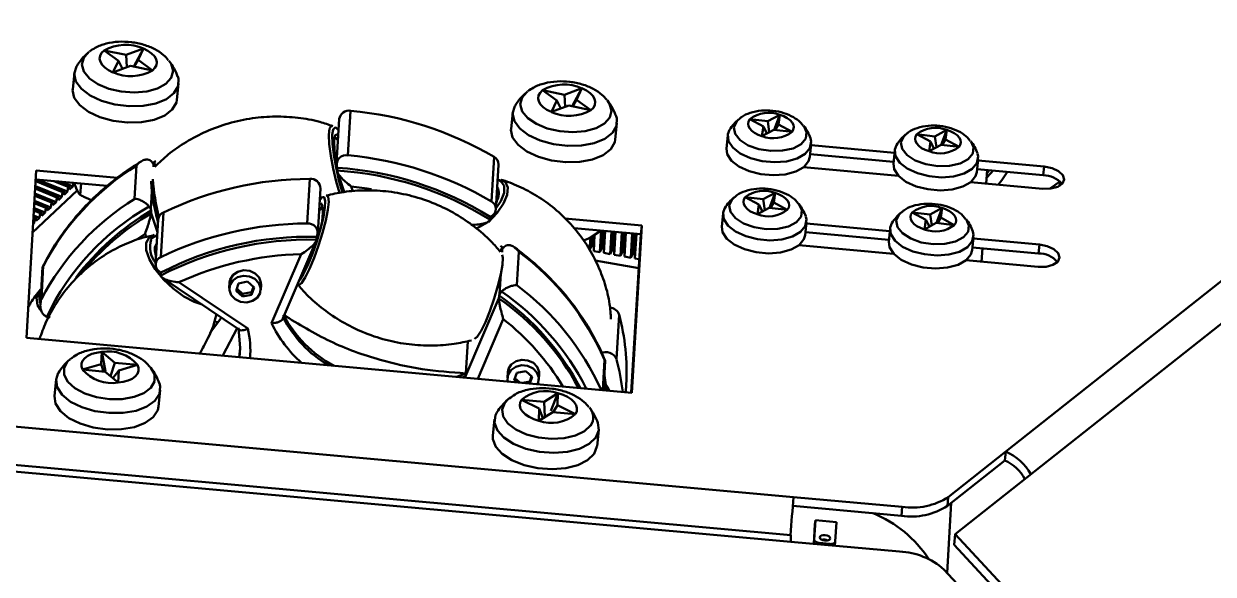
# Model space of a CAD drawing. Header units: millimetres. Extents: x 263 to 2983, y 441 to 2500.
# Drawn here: x 2293 to 2406.4, y 1718.4 to 1771 of the extents above; entities that cross this region are included whole.
import ezdxf

# ---------------------------------------------------------------- set-up
doc = ezdxf.new("R2010")
doc.units = ezdxf.units.MM
doc.header["$LTSCALE"] = 0.5
doc.layers.add('BOL', color=7, linetype='Continuous', lineweight=50)

msp = doc.modelspace()

# ---------------------------------------------------------------- linework, layer by layer
at = {"layer": 'BOL'}
for p, q in [((2445.5, 1772.69), (2381.8, 1722.27)), ((2299.18, 1768.28), (2299.09, 1768.21)), ((2301.98, 1767.42), (2300.62, 1768.42)), ((2300.62, 1768.42), (2302.71, 1767.99)), ((2302.71, 1767.99), (2304.38, 1768.6)), ((2302.71, 1767.99), (2302.78, 1766.82)), ((2304.38, 1768.6), (2303.46, 1766.88)), ((2304.38, 1768.6), (2303.86, 1767.51)), ((2301.46, 1766.33), (2301.98, 1767.42)), ((2303.13, 1766.94), (2301.46, 1766.33)), ((2301.98, 1767.42), (2302.37, 1766.66)), ((2305.23, 1766.51), (2303.13, 1766.94)), ((2303.86, 1767.51), (2303.5, 1766.87)), ((2303.86, 1767.51), (2305.23, 1766.51)), ((2306.83, 1767.41), (2306.78, 1767.47)), ((2433.9, 1767.57), (2386.62, 1730.14)), ((2297.78, 1766.29), (2297.62, 1764.73)), ((2307.56, 1763.71), (2307.72, 1765.27)), ((2341, 1764.5), (2340.91, 1764.42)), ((2343.8, 1763.63), (2342.44, 1764.63)), ((2342.44, 1764.63), (2344.53, 1764.2)), ((2344.53, 1764.2), (2346.2, 1764.81)), ((2346.2, 1764.81), (2345.28, 1763.09)), ((2346.2, 1764.81), (2345.69, 1763.72)), ((2343.28, 1762.55), (2343.8, 1763.63)), ((2343.8, 1763.63), (2344.19, 1762.88)), ((2344.53, 1764.2), (2344.6, 1763.03)), ((2345.69, 1763.72), (2345.32, 1763.08)), ((2345.69, 1763.72), (2347.05, 1762.73)), ((2348.65, 1763.63), (2348.6, 1763.69)), ((2324.13, 1762.67), (2323.88, 1758.41)), ((2339.6, 1762.51), (2339.44, 1760.95)), ((2344.96, 1763.16), (2343.28, 1762.55)), ((2347.05, 1762.73), (2344.96, 1763.16)), ((2363.93, 1761.67), (2365.07, 1762.28)), ((2365.07, 1762.28), (2364.54, 1760.85)), ((2365.07, 1762.28), (2364.94, 1761.36)), ((2323.04, 1761.89), (2322.79, 1757.63)), ((2349.38, 1759.92), (2349.54, 1761.48)), ((2361.15, 1761.86), (2360.96, 1761.66)), ((2363.51, 1761.16), (2362.21, 1761.86)), ((2362.21, 1761.86), (2363.93, 1761.67)), ((2363.37, 1760.24), (2363.51, 1761.16)), ((2363.51, 1761.16), (2363.85, 1760.5)), ((2363.93, 1761.67), (2364.07, 1760.62)), ((2364.94, 1761.36), (2364.67, 1760.84)), ((2364.94, 1761.36), (2366.24, 1760.66)), ((2322.88, 1760.39), (2322.95, 1760.33)), ((2360.11, 1760.32), (2359.98, 1759.07)), ((2364.51, 1760.86), (2363.37, 1760.24)), ((2366.24, 1760.66), (2364.51, 1760.86)), ((2377.09, 1760.41), (2376.89, 1760.22)), ((2379.44, 1759.72), (2378.14, 1760.42)), ((2378.14, 1760.42), (2379.86, 1760.22)), ((2379.86, 1760.22), (2381, 1760.84)), ((2379.86, 1760.22), (2380.01, 1759.18)), ((2381, 1760.84), (2380.47, 1759.41)), ((2380.87, 1759.92), (2380.6, 1759.4)), ((2381, 1760.84), (2380.87, 1759.92)), ((2380.87, 1759.92), (2382.17, 1759.22)), ((2367.94, 1758.26), (2368.06, 1759.51)), ((2368.05, 1759.37), (2376.01, 1758.64)), ((2376.04, 1758.88), (2375.91, 1757.63)), ((2379.31, 1758.8), (2379.44, 1759.72)), ((2380.45, 1759.41), (2379.31, 1758.8)), ((2379.44, 1759.72), (2379.78, 1759.06)), ((2382.17, 1759.22), (2380.45, 1759.41)), ((2305.54, 1757.87), (2305.19, 1757.65)), ((2305.33, 1757.53), (2305.32, 1757.33)), ((2305.33, 1757.53), (2305.37, 1757.4)), ((2305.39, 1757.67), (2305.37, 1757.4)), ((2305.51, 1757.38), (2305.38, 1757.74)), ((2305.49, 1757.36), (2305.39, 1757.67)), ((2322.8, 1757.77), (2322.76, 1757.76)), ((2337.56, 1754.01), (2337.82, 1758.27)), ((2338, 1753.26), (2338.25, 1757.52)), ((2367.96, 1758.52), (2375.93, 1757.8)), ((2383.87, 1756.81), (2384, 1758.06)), ((2383.98, 1757.92), (2390.28, 1757.35)), ((2293.2, 1740.99), (2294.15, 1756.96)), ((2294.15, 1756.96), (2301.9, 1756.26)), ((2303.53, 1754.26), (2303.72, 1757.46)), ((2322.87, 1757.22), (2322.83, 1757.35)), ((2322.86, 1756.95), (2322.87, 1757.22)), ((2322.88, 1756.82), (2323.53, 1754.92)), ((2376.38, 1756.47), (2367.34, 1757.29)), ((2383.89, 1757.08), (2390.19, 1756.51)), ((2384.77, 1755.71), (2384.84, 1757)), ((2385.05, 1756.98), (2384.83, 1756.69)), ((2390.28, 1757.35), (2390.19, 1756.51)), ((2296.23, 1754.5), (2294.05, 1755.38)), ((2296.12, 1754.4), (2294.05, 1755.24)), ((2296.58, 1754.45), (2294.06, 1755.48)), ((2296.65, 1754.9), (2294.09, 1755.94)), ((2294.1, 1756.11), (2300.92, 1755.5)), ((2296.76, 1755), (2294.1, 1756.08)), ((2297.12, 1754.95), (2294.3, 1756.09)), ((2297.19, 1755.4), (2295.81, 1755.96)), ((2297.29, 1755.5), (2296.26, 1755.92)), ((2297.65, 1755.45), (2296.57, 1755.89)), ((2297.12, 1754.95), (2297.19, 1755.4)), ((2297.29, 1755.5), (2297.19, 1755.4)), ((2297.33, 1755.15), (2297.29, 1755.5)), ((2297.33, 1755.15), (2297.65, 1755.45)), ((2297.65, 1755.45), (2297.7, 1755.79)), ((2297.77, 1755.78), (2298.02, 1755.12)), ((2298.43, 1755.72), (2298.32, 1754.65)), ((2319.98, 1751.91), (2320.23, 1756.17)), ((2321.01, 1751), (2321.26, 1755.26)), ((2323.02, 1756.02), (2322.94, 1756.35)), ((2323.36, 1754.88), (2323.02, 1756.02)), ((2323.22, 1755.81), (2323.22, 1755.81)), ((2324.19, 1755.45), (2324.35, 1754.98)), ((2338.31, 1756.03), (2338.17, 1756.09)), ((2390.15, 1755.22), (2383.27, 1755.85)), ((2391.21, 1755.31), (2390.99, 1755.34)), ((2391.23, 1755.29), (2391.21, 1755.31)), ((2293.8, 1751.06), (2298.05, 1755.07)), ((2295.59, 1753.9), (2294, 1754.55)), ((2295.7, 1754), (2294.01, 1754.69)), ((2296.05, 1753.95), (2294.02, 1754.78)), ((2296.05, 1753.95), (2296.12, 1754.4)), ((2296.23, 1754.5), (2296.12, 1754.4)), ((2296.27, 1754.15), (2296.23, 1754.5)), ((2296.27, 1754.15), (2296.58, 1754.45)), ((2296.58, 1754.45), (2296.65, 1754.9)), ((2296.76, 1755), (2296.65, 1754.9)), ((2296.8, 1754.65), (2296.76, 1755)), ((2296.8, 1754.65), (2297.12, 1754.95)), ((2305.18, 1755), (2305.07, 1753.27)), ((2321.59, 1754.43), (2321.5, 1754.43)), ((2360.71, 1754.4), (2360.52, 1754.21)), ((2363.06, 1753.71), (2361.77, 1754.41)), ((2361.77, 1754.41), (2363.49, 1754.22)), ((2363.49, 1754.22), (2364.63, 1754.83)), ((2363.49, 1754.22), (2363.63, 1753.17)), ((2364.63, 1754.83), (2364.09, 1753.4)), ((2364.63, 1754.83), (2364.49, 1753.91)), ((2294.53, 1752.9), (2293.92, 1753.15)), ((2294.99, 1752.95), (2293.93, 1753.38)), ((2294.64, 1753), (2293.93, 1753.29)), ((2295.06, 1753.4), (2293.96, 1753.85)), ((2295.17, 1753.5), (2293.97, 1753.99)), ((2295.52, 1753.45), (2293.98, 1754.08)), ((2294.64, 1753), (2294.53, 1752.9)), ((2294.67, 1752.65), (2294.64, 1753)), ((2294.99, 1752.95), (2295.06, 1753.4)), ((2295.17, 1753.5), (2295.06, 1753.4)), ((2295.2, 1753.15), (2295.17, 1753.5)), ((2295.2, 1753.15), (2295.52, 1753.45)), ((2295.52, 1753.45), (2295.59, 1753.9)), ((2295.7, 1754), (2295.59, 1753.9)), ((2295.74, 1753.65), (2295.7, 1754)), ((2295.74, 1753.65), (2296.05, 1753.95)), ((2305.07, 1753.27), (2305.12, 1753.14)), ((2305.1, 1752.88), (2305.12, 1753.14)), ((2321.3, 1753.8), (2321.17, 1753.7)), ((2362.93, 1752.79), (2363.06, 1753.71)), ((2364.07, 1753.4), (2362.93, 1752.79)), ((2363.06, 1753.71), (2363.41, 1753.05)), ((2365.79, 1753.21), (2364.07, 1753.4)), ((2364.49, 1753.91), (2364.22, 1753.39)), ((2364.49, 1753.91), (2365.79, 1753.21)), ((2379, 1752.26), (2377.7, 1752.97)), ((2377.7, 1752.97), (2379.42, 1752.77)), ((2379.42, 1752.77), (2380.56, 1753.39)), ((2380.56, 1753.39), (2380.02, 1751.96)), ((2380.56, 1753.39), (2380.43, 1752.47)), ((2293.84, 1751.87), (2293.93, 1751.95)), ((2293.93, 1751.95), (2293.85, 1751.98)), ((2294, 1752.4), (2293.88, 1752.45)), ((2294.46, 1752.45), (2293.89, 1752.68)), ((2294.1, 1752.5), (2293.89, 1752.59)), ((2293.93, 1751.95), (2294, 1752.4)), ((2294.1, 1752.5), (2294, 1752.4)), ((2294.14, 1752.15), (2294.1, 1752.5)), ((2294.14, 1752.15), (2294.46, 1752.45)), ((2294.46, 1752.45), (2294.53, 1752.9)), ((2294.67, 1752.65), (2294.99, 1752.95)), ((2305.1, 1752.88), (2305.71, 1751.09)), ((2305.78, 1752.29), (2305.53, 1748.03)), ((2306.27, 1752.96), (2306.02, 1748.71)), ((2336.13, 1751.43), (2337.21, 1752.04)), ((2337.41, 1752.27), (2337.43, 1752.54)), ((2337.56, 1752.61), (2337.43, 1752.54)), ((2344.56, 1752.4), (2351.9, 1751.73)), ((2359.66, 1752.87), (2359.53, 1751.62)), ((2367.49, 1750.81), (2367.62, 1752.05)), ((2367.61, 1751.91), (2375.57, 1751.19)), ((2376.64, 1752.96), (2376.45, 1752.77)), ((2378.86, 1751.35), (2379, 1752.26)), ((2380, 1751.96), (2378.86, 1751.35)), ((2379, 1752.26), (2379.34, 1751.61)), ((2379.42, 1752.77), (2379.56, 1751.73)), ((2381.72, 1751.76), (2380, 1751.96)), ((2380.43, 1752.47), (2380.15, 1751.95)), ((2380.43, 1752.47), (2381.72, 1751.76)), ((2304.52, 1750.93), (2303.85, 1750.46)), ((2304.62, 1750.62), (2304.52, 1750.93)), ((2320.9, 1750.63), (2320.95, 1750.76)), ((2321.09, 1751.18), (2321.02, 1751.2)), ((2321.09, 1751.18), (2321.02, 1751.2)), ((2345.45, 1751.47), (2351.81, 1750.89)), ((2346.93, 1750.52), (2347.94, 1751.17)), ((2347.41, 1750.83), (2347.32, 1749.27)), ((2347.38, 1750.81), (2347.32, 1749.71)), ((2348.03, 1751.23), (2347.91, 1749.17)), ((2347.95, 1751.24), (2347.94, 1751.17)), ((2348.2, 1751.22), (2348.1, 1749.57)), ((2348.4, 1751.2), (2348.3, 1749.53)), ((2348.43, 1751.2), (2348.3, 1749.1)), ((2349.02, 1751.14), (2348.89, 1748.99)), ((2349.19, 1751.13), (2349.08, 1749.39)), ((2349.38, 1751.11), (2349.28, 1749.35)), ((2349.41, 1751.11), (2349.28, 1748.92)), ((2350, 1751.05), (2349.87, 1748.82)), ((2350.17, 1751.04), (2350.06, 1749.21)), ((2350.37, 1751.02), (2350.26, 1749.18)), ((2350.4, 1751.02), (2350.27, 1748.75)), ((2350.99, 1750.96), (2350.85, 1748.64)), ((2351.81, 1750.89), (2350.91, 1735.77)), ((2351.9, 1751.73), (2350.95, 1735.76)), ((2351.16, 1750.95), (2351.05, 1749.04)), ((2351.36, 1750.93), (2351.24, 1749)), ((2351.39, 1750.93), (2351.25, 1748.57)), ((2351.81, 1750.89), (2351.9, 1751.73)), ((2367.52, 1751.07), (2375.48, 1750.35)), ((2375.59, 1751.43), (2375.47, 1750.18)), ((2317.68, 1742.84), (2320.85, 1750.25)), ((2320.88, 1750.37), (2320.9, 1750.63)), ((2338.58, 1749.63), (2338.4, 1749.22)), ((2338.57, 1749.56), (2338.42, 1749.22)), ((2338.68, 1749.6), (2338.44, 1749.78)), ((2338.57, 1749.56), (2338.55, 1749.3)), ((2346.34, 1750.28), (2346.93, 1750.52)), ((2347, 1750.57), (2346.93, 1749.35)), ((2346.93, 1749.35), (2347.12, 1749.74)), ((2347.18, 1750.68), (2347.12, 1749.74)), ((2347.12, 1749.74), (2347.32, 1749.71)), ((2347.32, 1749.27), (2347.32, 1749.71)), ((2347.91, 1749.17), (2348.1, 1749.57)), ((2348.1, 1749.57), (2348.3, 1749.53)), ((2375.93, 1749.02), (2366.9, 1749.84)), ((2383.42, 1749.36), (2383.55, 1750.61)), ((2383.45, 1749.63), (2389.75, 1749.06)), ((2383.54, 1750.47), (2389.83, 1749.9)), ((2389.83, 1749.9), (2389.75, 1749.06)), ((2316.6, 1742.4), (2319.41, 1748.98)), ((2320.44, 1749.29), (2320.48, 1749.27)), ((2320.44, 1749.29), (2320.48, 1749.27)), ((2338.6, 1749.42), (2338.55, 1749.3)), ((2338.59, 1749.18), (2338.6, 1749.42)), ((2340.17, 1749.21), (2339.98, 1746.02)), ((2347.91, 1749.17), (2347.32, 1749.27)), ((2348.3, 1749.1), (2348.3, 1749.53)), ((2348.89, 1748.99), (2348.3, 1749.1)), ((2348.89, 1748.99), (2349.08, 1749.39)), ((2349.08, 1749.39), (2349.28, 1749.35)), ((2349.28, 1748.92), (2349.28, 1749.35)), ((2349.87, 1748.82), (2349.28, 1748.92)), ((2349.87, 1748.82), (2350.06, 1749.21)), ((2350.06, 1749.21), (2350.26, 1749.18)), ((2350.27, 1748.75), (2350.26, 1749.18)), ((2350.85, 1748.64), (2350.27, 1748.75)), ((2350.85, 1748.64), (2351.05, 1749.04)), ((2351.05, 1749.04), (2351.24, 1749)), ((2351.25, 1748.57), (2351.24, 1749)), ((2351.67, 1748.5), (2351.25, 1748.57)), ((2384.32, 1748.26), (2384.4, 1749.55)), ((2294.75, 1747.76), (2294.54, 1744.21)), ((2294.82, 1747.87), (2294.63, 1744.68)), ((2305.92, 1747.31), (2306.04, 1747.23)), ((2351.62, 1747.64), (2347.47, 1748.39)), ((2389.71, 1747.77), (2382.83, 1748.4)), ((2306.03, 1746.96), (2306.04, 1747.23)), ((2306.21, 1746.7), (2313.54, 1741.77)), ((2307.76, 1746.31), (2314.34, 1741.88)), ((2312.59, 1746.27), (2312.56, 1745.74)), ((2313.45, 1746.2), (2313.2, 1745.49)), ((2314.31, 1746.36), (2313.45, 1746.2)), ((2314.92, 1745.81), (2314.31, 1746.36)), ((2338.35, 1745.16), (2338.47, 1747.11)), ((2313.2, 1745.49), (2313.81, 1744.93)), ((2313.28, 1745.7), (2313.83, 1745.2)), ((2313.83, 1745.2), (2313.81, 1744.93)), ((2313.81, 1744.93), (2314.67, 1745.09)), ((2313.83, 1745.2), (2314.69, 1745.36)), ((2314.67, 1745.09), (2314.92, 1745.81)), ((2314.69, 1745.36), (2314.67, 1745.09)), ((2314.69, 1745.36), (2314.86, 1745.86)), ((2315.56, 1745.56), (2315.59, 1746.09)), ((2338.28, 1744.77), (2338.3, 1745.04)), ((2338.35, 1745.16), (2338.3, 1745.04)), ((2335.1, 1737.34), (2338.28, 1744.77)), ((2310.71, 1741.44), (2311.8, 1742.94)), ((2338.69, 1742.78), (2336.26, 1737.09)), ((2349.75, 1743.21), (2349.5, 1738.95)), ((2311.5, 1742.48), (2311.13, 1742.55)), ((2311.94, 1739.3), (2313.31, 1741.92)), ((2350.95, 1735.76), (2293.2, 1740.99)), ((2335.12, 1737.61), (2335.3, 1740.68)), ((2300.33, 1738.5), (2300.4, 1739.65)), ((2300.4, 1739.65), (2300.74, 1737.79)), ((2300.4, 1739.65), (2301.64, 1738.62)), ((2313.51, 1739.15), (2313.6, 1740.01)), ((2297.4, 1738.98), (2297.34, 1738.94)), ((2298.56, 1737.97), (2300.33, 1738.5)), ((2300.33, 1738.5), (2300.57, 1737.78)), ((2301.64, 1738.62), (2301.22, 1737.35)), ((2301.64, 1738.62), (2303.79, 1738.42)), ((2303.79, 1738.42), (2302.03, 1737.88)), ((2348.18, 1736.02), (2348.35, 1738.89)), ((2348.25, 1736.01), (2348.42, 1738.76)), ((2300.72, 1737.77), (2298.56, 1737.97)), ((2301.96, 1736.73), (2300.72, 1737.77)), ((2302.03, 1737.88), (2301.44, 1737.16)), ((2302.03, 1737.88), (2301.96, 1736.73)), ((2334.23, 1737.28), (2335.12, 1737.61)), ((2334.81, 1737.23), (2335.1, 1737.34)), ((2335.1, 1737.34), (2335.12, 1737.61)), ((2335.12, 1737.2), (2335.1, 1737.34)), ((2339.13, 1737.73), (2339.1, 1737.2)), ((2339.98, 1737.67), (2339.73, 1736.95)), ((2339.81, 1737.16), (2340.29, 1736.73)), ((2340.84, 1737.83), (2339.98, 1737.67)), ((2341.45, 1737.27), (2340.84, 1737.83)), ((2341.22, 1736.83), (2341.4, 1737.33)), ((2341.23, 1736.64), (2341.45, 1737.27)), ((2342.09, 1737.02), (2342.12, 1737.56)), ((2348.32, 1737.15), (2348.43, 1736.56)), ((2348.34, 1737.41), (2348.49, 1736.52)), ((2296.03, 1737.02), (2295.87, 1735.46)), ((2305.82, 1734.44), (2305.98, 1736)), ((2339.73, 1736.95), (2339.94, 1736.76)), ((2340.57, 1736.7), (2341.22, 1736.83)), ((2341.22, 1736.83), (2341.21, 1736.65)), ((2350.39, 1735.82), (2350.43, 1736.54)), ((2339.22, 1735.2), (2339.16, 1735.15)), ((2342.13, 1734.25), (2340.43, 1735.09)), ((2340.43, 1735.09), (2342.58, 1734.91)), ((2342.58, 1734.91), (2343.91, 1735.72)), ((2342.58, 1734.91), (2342.67, 1733.45)), ((2343.91, 1735.72), (2343.23, 1734.04)), ((2343.91, 1735.72), (2343.87, 1734.57)), ((2366.37, 1725.81), (2276.76, 1733.92)), ((2342.09, 1733.09), (2342.13, 1734.25)), ((2343.41, 1733.91), (2342.09, 1733.09)), ((2342.13, 1734.25), (2342.48, 1733.34)), ((2345.57, 1733.73), (2343.41, 1733.91)), ((2343.87, 1734.57), (2343.45, 1733.91)), ((2343.87, 1734.57), (2345.57, 1733.73)), ((2337.85, 1733.24), (2337.69, 1731.68)), ((2347.64, 1730.65), (2347.8, 1732.21)), ((2366.13, 1722.17), (2276.52, 1730.28)), ((2276.5, 1729.66), (2366.12, 1721.55)), ((2386.54, 1729.3), (2381.06, 1724.97)), ((2386.62, 1730.14), (2381.14, 1725.81)), ((2386.62, 1730.14), (2386.54, 1729.3)), ((2376.75, 1724.87), (2366.37, 1725.81)), ((2381.14, 1725.81), (2381.06, 1724.97)), ((2376.67, 1724.03), (2366.31, 1724.96)), ((2376.67, 1724.03), (2376.75, 1724.87)), ((2381.03, 1718.57), (2381.43, 1725.26)), ((2368.36, 1721.74), (2368.47, 1723.6)), ((2368.47, 1723.6), (2368.43, 1723.18)), ((2370.47, 1723.42), (2368.47, 1723.6)), ((2368.32, 1721.35), (2368.43, 1723.18)), ((2370.35, 1721.56), (2370.47, 1723.42)), ((2366.12, 1721.55), (2376.5, 1720.61)), ((2368.32, 1721.35), (2368.36, 1721.74)), ((2368.84, 1721.43), (2368.83, 1721.3)), ((2369.84, 1721.34), (2368.84, 1721.43)), ((2369.83, 1721.21), (2369.84, 1721.34)), ((2370.31, 1721.17), (2370.35, 1721.55)), ((2381.7, 1721.26), (2381.8, 1722.27)), ((2381.7, 1721.26), (2438.23, 1660.45)), ((2381.8, 1722.27), (2438.83, 1660.93)), ((2380.73, 1718.89), (2385.64, 1713.61))]:
    msp.add_line(p, q, dxfattribs=at)
at = {"layer": 'BOL', "flags": 128}
for points in [[(2299.09, 1768.21), (2298.67, 1767.71), (2298.5, 1767.07), (2298.69, 1766.4), (2299.21, 1765.75), (2300.03, 1765.2), (2301.07, 1764.76), (2302.26, 1764.49), (2303.5, 1764.41), (2304.68, 1764.51), (2305.72, 1764.8), (2306.52, 1765.24), (2307.03, 1765.81), (2307.2, 1766.46), (2307.01, 1767.13), (2306.83, 1767.41)], [(2300.62, 1768.42), (2300.38, 1768.18), (2300.23, 1767.91), (2300.19, 1767.63), (2300.26, 1767.34), (2300.43, 1767.05), (2300.69, 1766.78), (2301.04, 1766.54), (2301.46, 1766.33)], [(2305.23, 1766.51), (2305.47, 1766.75), (2305.61, 1767.02), (2305.65, 1767.3), (2305.59, 1767.59), (2305.42, 1767.88), (2305.15, 1768.14), (2304.8, 1768.39), (2304.38, 1768.6)], [(2298, 1766.93), (2297.98, 1766.9), (2297.77, 1766.19), (2297.93, 1765.46), (2298.45, 1764.75), (2299.28, 1764.11), (2300.38, 1763.6), (2301.65, 1763.25), (2303, 1763.09), (2304.33, 1763.13), (2305.55, 1763.36), (2306.56, 1763.78), (2307.28, 1764.34), (2307.67, 1765.01), (2307.7, 1765.73), (2307.64, 1765.94)], [(2297.62, 1764.73), (2297.61, 1764.63), (2297.77, 1763.9), (2298.29, 1763.19), (2299.12, 1762.55), (2300.22, 1762.04), (2301.49, 1761.69), (2302.84, 1761.53), (2304.17, 1761.57), (2305.39, 1761.8), (2306.4, 1762.22), (2307.12, 1762.78), (2307.51, 1763.45), (2307.56, 1763.71)], [(2340.91, 1764.42), (2340.49, 1763.93), (2340.32, 1763.28), (2340.51, 1762.61), (2341.03, 1761.97), (2341.85, 1761.41), (2342.89, 1760.98), (2344.08, 1760.71), (2345.32, 1760.62), (2346.5, 1760.73), (2347.54, 1761.01), (2348.35, 1761.46), (2348.85, 1762.03), (2349.02, 1762.67), (2348.83, 1763.34), (2348.65, 1763.63)], [(2342.44, 1764.63), (2342.2, 1764.39), (2342.05, 1764.13), (2342.02, 1763.84), (2342.08, 1763.55), (2342.25, 1763.27), (2342.51, 1763), (2342.86, 1762.76), (2343.28, 1762.55)], [(2347.05, 1762.73), (2347.29, 1762.96), (2347.43, 1763.23), (2347.47, 1763.51), (2347.41, 1763.8), (2347.24, 1764.09), (2346.98, 1764.36), (2346.63, 1764.6), (2346.2, 1764.81)], [(2339.82, 1763.15), (2339.8, 1763.11), (2339.59, 1762.41), (2339.75, 1761.67), (2340.27, 1760.96), (2341.11, 1760.33), (2342.2, 1759.82), (2343.47, 1759.47), (2344.82, 1759.31), (2346.15, 1759.34), (2347.37, 1759.58), (2348.38, 1759.99), (2349.1, 1760.55), (2349.49, 1761.22), (2349.52, 1761.95), (2349.46, 1762.16)], [(2366.24, 1760.66), (2366.36, 1760.87), (2366.41, 1761.09), (2366.37, 1761.32), (2366.25, 1761.55), (2366.05, 1761.77), (2365.78, 1761.97), (2365.45, 1762.14), (2365.07, 1762.28)], [(2323.07, 1754.83), (2322.75, 1755.92), (2322.46, 1757.16), (2322.24, 1758.38), (2322.1, 1759.48), (2322.06, 1760.37), (2322.13, 1760.97), (2322.3, 1761.24), (2322.41, 1761.24)], [(2322.94, 1756.35), (2322.74, 1757.26), (2322.52, 1758.46), (2322.4, 1759.52), (2322.38, 1760.36), (2322.47, 1760.89), (2322.65, 1761.06), (2322.74, 1761.03)], [(2322.74, 1761.03), (2322.92, 1760.87), (2322.98, 1760.79)], [(2339.44, 1760.95), (2339.43, 1760.85), (2339.59, 1760.11), (2340.11, 1759.4), (2340.95, 1758.77), (2342.04, 1758.26), (2343.31, 1757.91), (2344.66, 1757.75), (2345.99, 1757.78), (2347.21, 1758.02), (2348.22, 1758.43), (2348.94, 1758.99), (2349.33, 1759.66), (2349.38, 1759.92)], [(2360.96, 1761.66), (2360.7, 1761.08), (2360.81, 1760.46), (2361.28, 1759.87), (2362.07, 1759.36), (2363.08, 1759.01), (2364.21, 1758.83), (2365.34, 1758.86), (2366.34, 1759.08), (2367.1, 1759.49), (2367.55, 1760.02), (2367.63, 1760.63), (2367.35, 1761.22)], [(2362.21, 1761.86), (2362.08, 1761.65), (2362.04, 1761.43), (2362.08, 1761.2), (2362.2, 1760.97), (2362.4, 1760.75), (2362.67, 1760.55), (2363, 1760.38), (2363.37, 1760.24)], [(2322.79, 1757.6), (2322.67, 1758.31), (2322.57, 1759.24), (2322.57, 1759.93), (2322.67, 1760.33), (2322.86, 1760.4), (2322.88, 1760.39)], [(2322.58, 1760.11), (2322.74, 1760.05), (2322.92, 1759.82)], [(2360.28, 1760.84), (2360.12, 1760.42), (2360.18, 1759.78), (2360.58, 1759.15), (2361.3, 1758.59), (2362.27, 1758.14), (2363.39, 1757.86), (2364.58, 1757.76), (2365.72, 1757.84), (2366.72, 1758.12), (2367.48, 1758.55), (2367.95, 1759.1), (2368.06, 1759.73), (2367.99, 1760.04)], [(2376.89, 1760.22), (2376.63, 1759.64), (2376.74, 1759.02), (2377.21, 1758.43), (2378, 1757.92), (2379.01, 1757.56), (2380.15, 1757.39), (2381.27, 1757.41), (2382.27, 1757.64), (2383.04, 1758.04), (2383.48, 1758.58), (2383.56, 1759.18), (2383.28, 1759.78)], [(2378.14, 1760.42), (2378.02, 1760.21), (2377.97, 1759.99), (2378.01, 1759.76), (2378.13, 1759.53), (2378.33, 1759.31), (2378.6, 1759.11), (2378.93, 1758.94), (2379.31, 1758.8)], [(2382.17, 1759.22), (2382.29, 1759.43), (2382.34, 1759.65), (2382.3, 1759.88), (2382.18, 1760.11), (2381.98, 1760.33), (2381.71, 1760.53), (2381.38, 1760.7), (2381, 1760.84)], [(2359.98, 1759.07), (2360.05, 1758.53), (2360.46, 1757.9), (2361.17, 1757.34), (2362.14, 1756.9), (2363.26, 1756.61), (2364.45, 1756.51), (2365.59, 1756.6), (2366.59, 1756.87), (2367.36, 1757.3), (2367.82, 1757.85), (2367.94, 1758.26)], [(2376.22, 1759.39), (2376.05, 1758.98), (2376.11, 1758.34), (2376.52, 1757.71), (2377.23, 1757.15), (2378.2, 1756.7), (2379.32, 1756.42), (2380.51, 1756.31), (2381.65, 1756.4), (2382.65, 1756.67), (2383.42, 1757.11), (2383.88, 1757.66), (2384, 1758.29), (2383.93, 1758.6)], [(2375.91, 1757.63), (2375.98, 1757.09), (2376.39, 1756.46), (2377.1, 1755.9), (2378.07, 1755.45), (2379.19, 1755.17), (2380.38, 1755.06), (2381.53, 1755.15), (2382.52, 1755.43), (2383.29, 1755.86), (2383.75, 1756.41), (2383.87, 1756.81)], [(2322.87, 1757.18), (2322.85, 1757.25), (2322.85, 1757.29)], [(2384.8, 1756.28), (2385.2, 1756.71), (2385.39, 1756.95)], [(2385.91, 1755.61), (2386.24, 1756.05), (2386.75, 1756.82)], [(2390.28, 1757.35), (2391.04, 1757.2), (2391.67, 1756.91), (2392.08, 1756.53), (2392.21, 1756.11), (2392.03, 1755.72), (2391.58, 1755.41), (2390.92, 1755.24), (2390.15, 1755.22)], [(2323.48, 1754.95), (2323.41, 1755.14), (2323.13, 1756.08)], [(2326.12, 1755.17), (2325.71, 1755.24), (2324.19, 1755.45)], [(2337.27, 1752.03), (2338.11, 1752.92), (2338.73, 1753.82), (2339.08, 1754.64), (2339.14, 1755.34), (2338.9, 1755.84), (2338.48, 1756.08)], [(2338, 1753.33), (2338.45, 1754.03), (2338.77, 1754.83), (2338.78, 1755.49), (2338.47, 1755.94), (2338.31, 1756.03)], [(2390.79, 1755.22), (2391.31, 1755.56), (2391.79, 1755.93)], [(2319.08, 1746.07), (2319.19, 1746.03), (2319.45, 1746.23), (2319.81, 1746.77), (2320.22, 1747.59), (2320.66, 1748.63), (2321.08, 1749.81), (2321.46, 1751.03), (2321.76, 1752.19), (2321.95, 1753.2), (2322.04, 1753.98), (2322, 1754.46), (2321.83, 1754.6), (2321.82, 1754.6)], [(2319.24, 1746.49), (2319.29, 1746.55), (2319.65, 1747.1), (2320.06, 1747.94), (2320.49, 1749), (2320.9, 1750.19), (2321.26, 1751.39), (2321.53, 1752.5), (2321.68, 1753.43), (2321.71, 1754.08), (2321.62, 1754.41), (2321.59, 1754.43)], [(2321.5, 1754.43), (2321.4, 1754.38), (2321.2, 1754.15)], [(2338.04, 1753.92), (2338.19, 1754.47), (2338.1, 1754.97)], [(2360.52, 1754.21), (2360.25, 1753.63), (2360.36, 1753.01), (2360.84, 1752.42), (2361.62, 1751.91), (2362.64, 1751.55), (2363.77, 1751.38), (2364.9, 1751.41), (2365.9, 1751.63), (2366.66, 1752.03), (2367.1, 1752.57), (2367.18, 1753.18), (2366.9, 1753.77)], [(2361.77, 1754.41), (2361.64, 1754.2), (2361.6, 1753.98), (2361.63, 1753.75), (2361.76, 1753.52), (2361.96, 1753.3), (2362.22, 1753.1), (2362.55, 1752.93), (2362.93, 1752.79)], [(2365.79, 1753.21), (2365.92, 1753.42), (2365.96, 1753.64), (2365.92, 1753.87), (2365.8, 1754.1), (2365.6, 1754.32), (2365.33, 1754.52), (2365, 1754.69), (2364.63, 1754.83)], [(2321.49, 1753.49), (2321.38, 1753.44), (2321.13, 1753.12)], [(2321.39, 1753.79), (2321.33, 1753.81), (2321.3, 1753.8)], [(2359.84, 1753.39), (2359.68, 1752.97), (2359.73, 1752.33), (2360.14, 1751.7), (2360.86, 1751.14), (2361.82, 1750.69), (2362.95, 1750.41), (2364.13, 1750.3), (2365.28, 1750.39), (2366.28, 1750.67), (2367.04, 1751.1), (2367.5, 1751.65), (2367.62, 1752.28), (2367.55, 1752.59)], [(2377.7, 1752.97), (2377.57, 1752.76), (2377.53, 1752.54), (2377.57, 1752.3), (2377.69, 1752.08), (2377.89, 1751.86), (2378.16, 1751.66), (2378.49, 1751.49), (2378.86, 1751.35)], [(2381.72, 1751.76), (2381.85, 1751.97), (2381.89, 1752.2), (2381.86, 1752.43), (2381.73, 1752.66), (2381.53, 1752.88), (2381.27, 1753.08), (2380.94, 1753.25), (2380.56, 1753.39)], [(2375.77, 1751.94), (2375.61, 1751.53), (2375.67, 1750.89), (2376.07, 1750.26), (2376.79, 1749.69), (2377.75, 1749.25), (2378.88, 1748.97), (2380.07, 1748.86), (2381.21, 1748.95), (2382.21, 1749.22), (2382.97, 1749.66), (2383.43, 1750.21), (2383.55, 1750.83), (2383.48, 1751.15)], [(2376.45, 1752.77), (2376.18, 1752.19), (2376.29, 1751.57), (2376.77, 1750.98), (2377.56, 1750.47), (2378.57, 1750.11), (2379.7, 1749.94), (2380.83, 1749.96), (2381.83, 1750.19), (2382.59, 1750.59), (2383.04, 1751.13), (2383.12, 1751.73), (2382.84, 1752.33)], [(2305.4, 1750.83), (2304.9, 1750.58), (2304.63, 1750.08), (2304.64, 1749.36), (2304.94, 1748.49), (2305.5, 1747.54), (2306.28, 1746.58), (2307.21, 1745.7), (2308.21, 1744.96), (2309.21, 1744.42), (2309.97, 1744.17)], [(2305.7, 1750.81), (2305.68, 1750.81), (2305.18, 1750.52), (2305.09, 1750.4)], [(2359.53, 1751.62), (2359.61, 1751.08), (2360.01, 1750.45), (2360.73, 1749.89), (2361.69, 1749.45), (2362.82, 1749.16), (2364.01, 1749.06), (2365.15, 1749.14), (2366.15, 1749.42), (2366.91, 1749.85), (2367.37, 1750.4), (2367.49, 1750.81)], [(2375.47, 1750.18), (2375.54, 1749.64), (2375.94, 1749.01), (2376.66, 1748.45), (2377.62, 1748), (2378.75, 1747.72), (2379.94, 1747.61), (2381.08, 1747.7), (2382.08, 1747.97), (2382.84, 1748.41), (2383.31, 1748.96), (2383.42, 1749.36)], [(2389.83, 1749.9), (2390.59, 1749.75), (2391.22, 1749.46), (2391.63, 1749.08), (2391.76, 1748.66), (2391.59, 1748.26), (2391.13, 1747.96), (2390.47, 1747.79), (2389.71, 1747.77)], [(2335.95, 1740.9), (2336.22, 1741.11), (2336.58, 1741.66), (2336.99, 1742.5), (2337.42, 1743.56), (2337.83, 1744.74), (2338.19, 1745.95), (2338.45, 1747.06), (2338.61, 1747.98), (2338.64, 1748.64), (2338.58, 1748.92)], [(2315.59, 1746.09), (2315.58, 1746.29), (2315.41, 1746.76), (2315.03, 1747.15), (2314.52, 1747.39), (2313.93, 1747.45), (2313.38, 1747.31), (2312.93, 1747), (2312.65, 1746.56), (2312.59, 1746.27)], [(2315.5, 1745.26), (2315.55, 1745.76), (2315.38, 1746.23), (2315, 1746.62), (2314.49, 1746.86), (2313.9, 1746.91), (2313.34, 1746.78), (2312.89, 1746.47), (2312.62, 1746.03), (2312.57, 1745.54), (2312.74, 1745.06), (2313.12, 1744.68), (2313.64, 1744.44), (2314.22, 1744.38), (2314.78, 1744.52), (2315.23, 1744.83), (2315.5, 1745.26)], [(2294.53, 1745.59), (2294.44, 1745.47), (2294.17, 1744.81)], [(2294.62, 1745.53), (2294.43, 1745), (2294.48, 1744.45)], [(2294.17, 1744.81), (2294.27, 1744.12), (2294.54, 1743.67)], [(2294.48, 1744.45), (2294.53, 1744.33), (2294.54, 1744.3)], [(2313.53, 1739.15), (2313.6, 1740.02), (2313.45, 1741.96)], [(2300.4, 1739.65), (2299.9, 1739.58), (2299.45, 1739.46), (2299.07, 1739.28), (2298.78, 1739.07), (2298.57, 1738.82), (2298.46, 1738.54), (2298.46, 1738.25), (2298.56, 1737.97)], [(2297.34, 1738.94), (2297.14, 1738.74), (2296.8, 1738.13), (2296.8, 1737.46), (2297.16, 1736.8), (2297.83, 1736.19), (2298.77, 1735.69), (2299.9, 1735.34), (2301.13, 1735.16), (2302.35, 1735.16)], [(2301.96, 1736.73), (2302.45, 1736.8), (2302.9, 1736.93), (2303.28, 1737.1), (2303.58, 1737.32), (2303.79, 1737.57), (2303.89, 1737.84), (2303.89, 1738.13), (2303.79, 1738.42)], [(2341.97, 1736.58), (2342.03, 1736.73), (2342.09, 1737.22), (2341.91, 1737.7), (2341.54, 1738.08), (2341.02, 1738.32), (2340.44, 1738.38), (2339.88, 1738.24), (2339.43, 1737.93), (2339.16, 1737.5), (2339.1, 1737), (2339.14, 1736.83)], [(2342.12, 1737.56), (2342.12, 1737.75), (2341.94, 1738.23), (2341.57, 1738.62), (2341.05, 1738.85), (2340.47, 1738.91), (2339.91, 1738.77), (2339.46, 1738.46), (2339.19, 1738.03), (2339.13, 1737.73)], [(2296.25, 1737.66), (2296.03, 1737.01), (2296.15, 1736.28), (2296.62, 1735.56), (2297.42, 1734.91), (2298.49, 1734.39), (2299.74, 1734.01), (2301.09, 1733.83), (2302.43, 1733.84)], [(2302.35, 1735.16), (2303.47, 1735.36), (2304.4, 1735.73), (2305.07, 1736.24), (2305.41, 1736.85), (2305.41, 1737.52), (2305.08, 1738.14)], [(2305.08, 1738.14), (2305.05, 1738.18), (2305.04, 1738.19)], [(2302.43, 1733.84), (2303.67, 1734.05), (2304.7, 1734.45), (2305.47, 1734.99), (2305.9, 1735.65), (2305.97, 1736.37), (2305.89, 1736.67)], [(2348.46, 1735.99), (2348.44, 1736.2), (2348.29, 1736.63)], [(2348.69, 1735.97), (2348.61, 1736.26), (2348.4, 1736.65)], [(2295.87, 1735.46), (2295.87, 1735.45), (2295.99, 1734.72), (2296.46, 1734), (2297.26, 1733.35), (2298.33, 1732.83), (2299.58, 1732.45), (2300.93, 1732.27), (2302.27, 1732.28)], [(2339.16, 1735.15), (2338.83, 1734.79), (2338.59, 1734.15), (2338.69, 1733.48), (2339.14, 1732.83), (2339.9, 1732.25), (2340.9, 1731.79), (2342.07, 1731.48), (2343.31, 1731.35), (2344.51, 1731.42), (2345.59, 1731.67), (2346.45, 1732.08), (2347.02, 1732.63), (2347.02, 1732.63)], [(2340.43, 1735.09), (2340.3, 1734.82), (2340.27, 1734.53), (2340.35, 1734.24), (2340.53, 1733.96), (2340.81, 1733.69), (2341.17, 1733.45), (2341.6, 1733.25), (2342.09, 1733.09)], [(2345.57, 1733.73), (2345.7, 1734), (2345.72, 1734.28), (2345.64, 1734.57), (2345.46, 1734.86), (2345.19, 1735.12), (2344.83, 1735.36), (2344.4, 1735.56), (2343.91, 1735.72)], [(2302.27, 1732.28), (2303.51, 1732.49), (2304.54, 1732.89), (2305.31, 1733.43), (2305.74, 1734.09), (2305.82, 1734.44)], [(2338.07, 1733.88), (2337.95, 1733.62), (2337.86, 1732.9), (2338.13, 1732.17), (2338.76, 1731.48), (2339.68, 1730.88), (2340.84, 1730.42), (2342.15, 1730.12), (2343.51, 1730.03), (2344.81, 1730.13), (2345.97, 1730.42), (2346.9, 1730.88), (2347.52, 1731.49)], [(2347.52, 1731.49), (2347.8, 1732.18), (2347.71, 1732.89)], [(2337.69, 1731.68), (2337.7, 1731.34), (2337.97, 1730.61), (2338.6, 1729.92), (2339.52, 1729.32), (2340.68, 1728.86), (2341.99, 1728.56), (2343.35, 1728.46), (2344.65, 1728.57), (2345.81, 1728.86), (2346.74, 1729.32), (2347.36, 1729.93)], [(2347.36, 1729.93), (2347.63, 1730.62), (2347.64, 1730.65)], [(2368.36, 1721.74), (2368.37, 1721.69), (2368.39, 1721.63), (2368.44, 1721.58), (2368.5, 1721.54), (2368.57, 1721.5), (2368.66, 1721.47), (2368.75, 1721.44), (2368.84, 1721.43)], [(2369.87, 1721.87), (2369.84, 1721.98), (2369.74, 1722.07), (2369.58, 1722.14), (2369.39, 1722.18), (2369.2, 1722.18), (2369.03, 1722.14), (2368.92, 1722.06), (2368.88, 1721.96), (2368.91, 1721.86), (2369.01, 1721.76), (2369.17, 1721.69), (2369.36, 1721.65), (2369.55, 1721.65), (2369.72, 1721.7), (2369.83, 1721.77), (2369.87, 1721.87)], [(2369.84, 1721.34), (2369.94, 1721.33), (2370.03, 1721.34), (2370.12, 1721.36), (2370.2, 1721.38), (2370.26, 1721.42), (2370.31, 1721.46), (2370.34, 1721.51), (2370.35, 1721.56)]]:
    msp.add_lwpolyline(points, dxfattribs=at)
at = {"layer": 'BOL'}
for centre, radius, start, end in [((2302.68, 1764.79), 4.17, 65.8286, 119.58), ((2302.58, 1764.12), 5.37, 130.5445, 148.483), ((2302.58, 1764.12), 5.37, 19.7775, 37.7161), ((2303.17, 1770.14), 4.17, 245.828, 299.5796), ((2344.4, 1760.34), 5.37, 130.5445, 148.483), ((2344.5, 1761), 4.17, 65.8298, 119.5779), ((2344.4, 1760.34), 5.37, 19.7775, 37.7161), ((2323.98, 1761.73), 0.947, 80.6128, 170.7104), ((2321.15, 1729.9), 32.9, 59.5711, 84.806), ((2344.99, 1766.35), 4.17, 245.8298, 299.5779), ((2364.01, 1759.53), 2.95, 68.8899, 127.5842), ((2363.95, 1758.59), 4.3, 130.5445, 148.483), ((2363.95, 1758.59), 4.3, 19.7775, 37.7161), ((2379.94, 1758.09), 2.95, 68.8913, 127.5815), ((2364.44, 1762.99), 2.95, 248.8918, 307.581), ((2379.88, 1757.15), 4.3, 130.5445, 148.483), ((2379.88, 1757.15), 4.3, 19.7775, 37.7161), ((2380.37, 1761.55), 2.95, 248.8905, 307.5835), ((2304.55, 1757.26), 0.821, 19.1613, 41.2239), ((2323.69, 1757.54), 0.886, 77.7732, 192.8065), ((2320.9, 1725.65), 32.9, 59.5709, 84.8062), ((2337.43, 1757.55), 0.817, 358.1073, 62.1699), ((2316.92, 1736.26), 24.96, 121.9084, 152.2896), ((2320.9, 1725.86), 31.16, 57.9837, 86.3934), ((2320.91, 1726.12), 31.16, 57.9839, 86.3932), ((2390.24, 1754.24), 2.27, 39.35, 91.2132), ((2324.51, 1757.3), 19.27, 183.4765, 194.3556), ((2320.36, 1723.59), 32.58, 90.2149, 115.6165), ((2320.33, 1755.24), 0.932, 1.2679, 95.9221), ((2337.04, 1754.77), 1.23, 324.7284, 28.4452), ((2390.67, 1755.89), 1.12, 337.7237, 1.7864), ((2316.73, 1733.07), 24.96, 121.9085, 152.2894), ((2363.5, 1751.14), 4.3, 130.5445, 148.483), ((2363.57, 1752.08), 2.95, 68.89, 127.584), ((2316.89, 1732.61), 24.11, 119.7704, 154.4273), ((2317.6, 1731.86), 24.67, 120.3945, 142.9667), ((2304.3, 1753), 0.822, 19.1612, 41.2147), ((2316.08, 1752.91), 5.39, 333.2451, 9.3955), ((2337.21, 1753.31), 0.783, 296.7166, 63.2076), ((2363.99, 1755.54), 2.95, 248.89, 307.584), ((2363.5, 1751.14), 4.3, 19.7775, 37.7161), ((2379.5, 1750.63), 2.95, 68.8936, 127.5805), ((2317.8, 1731.33), 25, 120.5104, 140.921), ((2306.6, 1752.22), 0.816, 113.5248, 174.9509), ((2320.1, 1719.33), 32.58, 90.2154, 115.6164), ((2320.09, 1751.02), 0.897, 343.2232, 97.1108), ((2379.44, 1749.7), 4.3, 130.5445, 148.483), ((2379.44, 1749.7), 4.3, 19.7775, 37.7161), ((2379.92, 1754.1), 2.95, 248.8913, 307.5828), ((2307.61, 1749.7), 2.61, 164.5318, 217.446), ((2306.61, 1749.4), 1.16, 146.0866, 207.087), ((2306.63, 1749.14), 1.12, 154.003, 199.1742), ((2320.14, 1719.52), 30.85, 88.6175, 117.2141), ((2320.15, 1719.79), 30.86, 88.6179, 117.2137), ((2307.78, 1753.97), 13.54, 331.1804, 342.4862), ((2339.34, 1749.1), 0.806, 134.2169, 156.5651), ((2306.32, 1747.98), 0.783, 112.5515, 239.1179), ((2320.11, 1719.2), 29.79, 91.3394, 114.4923), ((2325, 1728.8), 25.44, 23.3821, 53.3819), ((2389.79, 1746.78), 2.28, 39.4224, 91.1426), ((2324.06, 1724.73), 24.8, 27.5617, 54.9601), ((2339.09, 1744.84), 0.806, 134.2065, 156.5688), ((2324.13, 1724.71), 25.23, 26.9964, 55.1955), ((2324.77, 1725.56), 25.5, 24.2479, 53.3646), ((2324.23, 1724.62), 24.56, 28.1769, 55.1048), ((2295.53, 1744.12), 1.17, 250.1341, 267.5886), ((2327.98, 1748.32), 11.6, 207.6289, 238.866), ((2328.2, 1748.76), 11.87, 207.9431, 241.4808), ((2323.99, 1724.05), 23.82, 31.1213, 51.8648), ((2348.81, 1742.89), 0.991, 18.765, 86.8437), ((2329.46, 1737.78), 21, 356.6296, 14.9932), ((2304.69, 1739.73), 9.88, 356.088, 12.56), ((2327.34, 1747.52), 11.9, 205.4579, 228.3998), ((2301, 1736.02), 3.69, 40.7089, 99.3784), ((2348.5, 1738.58), 1.06, 20.7111, 120.648), ((2300.83, 1734.85), 5.37, 130.5445, 148.483), ((2328.96, 1733.47), 21.26, 6.3973, 14.9346), ((2301.36, 1740.37), 3.69, 220.7089, 279.3784), ((2300.83, 1734.85), 5.37, 19.7775, 37.7161), ((2342.66, 1731.07), 5.37, 130.5445, 148.483), ((2342.71, 1732.45), 3.48, 69.7682, 130.8934), ((2343.29, 1736.36), 3.48, 249.7698, 310.8918), ((2342.66, 1731.07), 5.37, 19.7775, 37.7161), ((2345.86, 1733.41), 1.41, 325.9533, 41.869), ((2385.01, 1725.77), 3.85, 27.0796, 66.6283), ((2384.61, 1725.47), 5.09, 29.7584, 66.7522), ((2232.43, 1734.77), 134.24, 354.6151, 356.1722), ((2377.68, 1731.25), 6.45, 261.7011, 302.4716), ((2377.6, 1730.4), 6.45, 261.7011, 302.4716), ((2369.51, 1713.45), 11.71, 33.362, 67.5174), ((2362.9, 1721.93), 3.24, 353.2039, 4.1218), ((2369.27, 1720.91), 0.853, 63.2605, 104.9971), ((2376.21, 1713.84), 6.78, 48.1877, 87.562)]:
    msp.add_arc(centre, radius, start, end, dxfattribs=at)
for points, knots in [([(2306.74, 1767.49), (2306.6, 1767.66), (2306.24, 1768.08), (2305.44, 1768.58), (2304.41, 1769), (2303.22, 1769.24), (2301.98, 1769.29), (2300.8, 1769.11), (2299.88, 1768.77), (2299.4, 1768.44), (2299.22, 1768.31)], [0, 0, 0, 0, 0.086856, 0.212426, 0.350071, 0.49077, 0.632137, 0.777373, 0.915113, 1, 1, 1, 1]), ([(2348.56, 1763.7), (2348.42, 1763.87), (2348.06, 1764.29), (2347.26, 1764.79), (2346.23, 1765.22), (2345.04, 1765.46), (2343.8, 1765.5), (2342.63, 1765.32), (2341.7, 1764.98), (2341.22, 1764.65), (2341.04, 1764.53)], [0, 0, 0, 0, 0.086861, 0.212431, 0.350076, 0.49077, 0.632139, 0.777371, 0.91511, 1, 1, 1, 1]), ([(2322.44, 1761.2), (2322.03, 1761.34), (2320.95, 1761.72), (2319.1, 1762.03), (2316.95, 1762.16), (2314.72, 1761.99), (2312.51, 1761.52), (2310.38, 1760.75), (2308.45, 1759.73), (2306.79, 1758.6), (2305.87, 1757.72), (2305.45, 1757.33)], [0, 0, 0, 0, 0.071094, 0.187569, 0.304942, 0.422843, 0.550299, 0.673211, 0.791735, 0.906176, 1, 1, 1, 1]), ([(2367.31, 1761.23), (2367.23, 1761.34), (2366.98, 1761.67), (2366.35, 1762.09), (2365.46, 1762.48), (2364.4, 1762.7), (2363.29, 1762.72), (2362.27, 1762.5), (2361.56, 1762.21), (2361.27, 1761.93), (2361.2, 1761.86)], [0, 0, 0, 0, 0.06413, 0.195699, 0.342827, 0.496063, 0.65066, 0.810992, 0.956573, 1, 1, 1, 1]), ([(2383.24, 1759.79), (2383.16, 1759.89), (2382.91, 1760.23), (2382.29, 1760.65), (2381.39, 1761.04), (2380.34, 1761.26), (2379.22, 1761.27), (2378.2, 1761.06), (2377.49, 1760.76), (2377.2, 1760.49), (2377.13, 1760.42)], [0, 0, 0, 0, 0.06413, 0.1957, 0.342827, 0.496064, 0.65066, 0.810993, 0.956569, 1, 1, 1, 1]), ([(2322.76, 1757.76), (2322.71, 1758.07), (2322.61, 1758.7), (2322.57, 1759.48), (2322.56, 1759.98), (2322.68, 1760.16), (2322.64, 1760.14), (2322.63, 1760.14)], [0, 0, 0, 0, 0.2535, 0.517031, 0.776029, 0.971765, 1, 1, 1, 1]), ([(2304.16, 1757.83), (2303.91, 1757.68), (2302.85, 1757.03), (2301.11, 1755.73), (2299.05, 1753.86), (2297.25, 1751.8), (2295.81, 1749.78), (2295.09, 1748.4), (2294.78, 1747.8)], [0, 0, 0, 0, 0.0600675, 0.2576384, 0.4551986, 0.6526012, 0.8498064, 1, 1, 1, 1]), ([(2303.72, 1757.46), (2303.73, 1757.46), (2303.82, 1757.58), (2304.05, 1757.8), (2304.41, 1757.99), (2304.74, 1758.03), (2304.99, 1757.96), (2305.11, 1757.85), (2305.17, 1757.8)], [0, 0, 0, 0, 0.003356, 0.257295, 0.525971, 0.721651, 0.860496, 1, 1, 1, 1]), ([(2305.35, 1757.76), (2305.36, 1757.76), (2305.39, 1757.77), (2305.39, 1757.7), (2305.39, 1757.67)], [0, 0, 0, 0, 0.443448, 1, 1, 1, 1]), ([(2322.86, 1756.95), (2322.86, 1756.9), (2322.87, 1756.81), (2322.99, 1756.59), (2323.23, 1756.28), (2323.65, 1755.87), (2324, 1755.59), (2324.19, 1755.45), (2324.19, 1755.45)], [0, 0, 0, 0, 0.107631, 0.214411, 0.382755, 0.663937, 0.997031, 1, 1, 1, 1]), ([(2305.1, 1755.95), (2305.11, 1755.67), (2305.15, 1755.11), (2305.3, 1754.05), (2305.51, 1752.99), (2305.68, 1752.33), (2305.75, 1752.05)], [0, 0, 0, 0, 0.254366, 0.526468, 0.796887, 1, 1, 1, 1]), ([(2348.97, 1742.79), (2348.94, 1743.27), (2348.86, 1744.4), (2348.42, 1746.18), (2347.69, 1748.08), (2346.67, 1749.94), (2345.37, 1751.66), (2343.83, 1753.18), (2342.17, 1754.43), (2340.43, 1755.36), (2339.18, 1755.9), (2338.52, 1756.06), (2338.46, 1756.08)], [0, 0, 0, 0, 0.0816744, 0.1923095, 0.3047528, 0.4182131, 0.5411833, 0.659925, 0.7742058, 0.8840266, 0.9890913, 1, 1, 1, 1]), ([(2366.86, 1753.78), (2366.78, 1753.89), (2366.54, 1754.22), (2365.91, 1754.64), (2365.02, 1755.03), (2363.96, 1755.25), (2362.84, 1755.26), (2361.83, 1755.05), (2361.12, 1754.75), (2360.83, 1754.48), (2360.76, 1754.41)], [0, 0, 0, 0, 0.06413, 0.1956992, 0.3428242, 0.4960637, 0.6506598, 0.8109966, 0.9565726, 1, 1, 1, 1]), ([(2298.02, 1755.12), (2298.04, 1755.1), (2298.13, 1754.91), (2298.23, 1754.77), (2298.32, 1754.65)], [0, 0, 0, 0, 0.145977, 1, 1, 1, 1]), ([(2298.32, 1754.65), (2298.44, 1754.59), (2298.84, 1754.38), (2299.26, 1754.21), (2299.55, 1754.09)], [0, 0, 0, 0, 0.3096924, 1, 1, 1, 1]), ([(2304.92, 1753.54), (2304.86, 1753.6), (2304.74, 1753.73), (2304.49, 1753.91), (2304.18, 1754.1), (2303.83, 1754.23), (2303.62, 1754.26), (2303.54, 1754.26), (2303.53, 1754.26)], [0, 0, 0, 0, 0.139515, 0.278336, 0.474033, 0.742693, 0.996641, 1, 1, 1, 1]), ([(2338.41, 1749.21), (2338.13, 1749.54), (2337.39, 1750.42), (2335.95, 1751.64), (2334.17, 1752.85), (2332.16, 1753.85), (2330.02, 1754.57), (2327.78, 1755), (2325.6, 1755.11), (2323.6, 1754.98), (2322.36, 1754.7), (2321.81, 1754.58)], [0, 0, 0, 0, 0.071034, 0.187725, 0.305269, 0.423316, 0.550906, 0.67394, 0.792593, 0.907187, 1, 1, 1, 1]), ([(2382.8, 1752.33), (2382.71, 1752.44), (2382.47, 1752.78), (2381.84, 1753.2), (2380.95, 1753.59), (2379.89, 1753.8), (2378.78, 1753.82), (2377.76, 1753.61), (2377.05, 1753.31), (2376.76, 1753.04), (2376.69, 1752.97)], [0, 0, 0, 0, 0.0641244, 0.1956955, 0.3428202, 0.496065, 0.6506555, 0.8109987, 0.9565757, 1, 1, 1, 1]), ([(2305.1, 1752.88), (2305.1, 1752.82), (2305.08, 1752.72), (2305.02, 1752.47), (2304.91, 1752.07), (2304.73, 1751.52), (2304.59, 1751.13), (2304.52, 1750.93), (2304.52, 1750.93)], [0, 0, 0, 0, 0.107634, 0.214426, 0.382769, 0.663946, 0.997021, 1, 1, 1, 1]), ([(2337.41, 1752.27), (2337.4, 1752.23), (2337.38, 1752.15), (2337.21, 1752.03), (2336.88, 1751.9), (2336.32, 1751.8), (2335.86, 1751.78), (2335.62, 1751.78), (2335.61, 1751.78)], [0, 0, 0, 0, 0.107634, 0.214414, 0.382768, 0.663937, 0.997016, 1, 1, 1, 1]), ([(2305.44, 1750.81), (2305.02, 1750.73), (2303.97, 1750.5), (2302.32, 1749.84), (2300.55, 1748.87), (2298.86, 1747.61), (2297.33, 1746.09), (2296.04, 1744.35), (2295.07, 1742.61), (2294.65, 1741.42), (2294.46, 1740.88)], [0, 0, 0, 0, 0.085013, 0.212937, 0.343134, 0.474622, 0.617666, 0.755831, 0.888807, 1, 1, 1, 1]), ([(2319.41, 1748.98), (2319.42, 1748.98), (2319.62, 1749.11), (2319.98, 1749.36), (2320.44, 1749.73), (2320.71, 1750.02), (2320.85, 1750.23), (2320.87, 1750.32), (2320.88, 1750.37)], [0, 0, 0, 0, 0.002986, 0.336062, 0.617233, 0.785585, 0.892364, 1, 1, 1, 1]), ([(2338.57, 1749.56), (2338.57, 1749.6), (2338.58, 1749.66), (2338.61, 1749.65), (2338.62, 1749.65)], [0, 0, 0, 0, 0.5497136, 1, 1, 1, 1]), ([(2338.78, 1749.68), (2338.84, 1749.73), (2338.97, 1749.83), (2339.23, 1749.87), (2339.54, 1749.8), (2339.88, 1749.58), (2340.09, 1749.34), (2340.17, 1749.21), (2340.17, 1749.21)], [0, 0, 0, 0, 0.139519, 0.278343, 0.474054, 0.742705, 0.996658, 1, 1, 1, 1]), ([(2348.4, 1738.81), (2348.32, 1739.01), (2347.92, 1740.02), (2346.98, 1741.8), (2345.49, 1744.07), (2343.71, 1746.19), (2341.81, 1748.06), (2340.41, 1749.14), (2339.77, 1749.63)], [0, 0, 0, 0, 0.046628, 0.24282, 0.439196, 0.635787, 0.832574, 1, 1, 1, 1]), ([(2294.82, 1747.87), (2294.82, 1747.87), (2294.78, 1747.84), (2294.76, 1747.8), (2294.75, 1747.76)], [0, 0, 0, 0, 0.013062, 1, 1, 1, 1]), ([(2307.76, 1746.31), (2307.76, 1746.31), (2307.51, 1746.33), (2307.06, 1746.39), (2306.52, 1746.54), (2306.2, 1746.7), (2306.05, 1746.83), (2306.03, 1746.92), (2306.03, 1746.96)], [0, 0, 0, 0, 0.002981, 0.336054, 0.617224, 0.785567, 0.89237, 1, 1, 1, 1]), ([(2294.55, 1745.6), (2294.22, 1745.19), (2293.77, 1744.66), (2293.45, 1744.04), (2293.37, 1743.89)], [0, 0, 0, 0, 0.761273, 1, 1, 1, 1]), ([(2319.09, 1746.11), (2319.36, 1745.78), (2320.1, 1744.91), (2321.52, 1743.7), (2323.31, 1742.48), (2325.31, 1741.49), (2327.46, 1740.76), (2329.69, 1740.34), (2331.88, 1740.22), (2333.88, 1740.35), (2335.11, 1740.63), (2335.66, 1740.76)], [0, 0, 0, 0, 0.0698389, 0.1867403, 0.3044958, 0.4227549, 0.5505737, 0.6738308, 0.7926972, 0.9074968, 1, 1, 1, 1]), ([(2339.98, 1746.02), (2339.98, 1746.02), (2339.89, 1746.02), (2339.67, 1746.01), (2339.31, 1745.91), (2338.98, 1745.75), (2338.72, 1745.59), (2338.59, 1745.48), (2338.53, 1745.42)], [0, 0, 0, 0, 0.00336, 0.257305, 0.52596, 0.721656, 0.86049, 1, 1, 1, 1]), ([(2295.14, 1743.02), (2295.06, 1743.06), (2294.9, 1743.14), (2294.7, 1743.38), (2294.55, 1743.74), (2294.51, 1744.2), (2294.58, 1744.53), (2294.63, 1744.68), (2294.63, 1744.68)], [0, 0, 0, 0, 0.1395099, 0.2783297, 0.474033, 0.7426789, 0.9966299, 1, 1, 1, 1]), ([(2338.69, 1742.78), (2338.69, 1742.78), (2338.64, 1742.99), (2338.52, 1743.39), (2338.39, 1743.96), (2338.32, 1744.36), (2338.28, 1744.62), (2338.28, 1744.72), (2338.28, 1744.77)], [0, 0, 0, 0, 0.002973, 0.336052, 0.617237, 0.78558, 0.892373, 1, 1, 1, 1]), ([(2309.73, 1739.5), (2310, 1739.98), (2310.61, 1741.03), (2311.12, 1742.32), (2311.3, 1743.1), (2311.33, 1743.26)], [0, 0, 0, 0, 0.402472, 0.884854, 1, 1, 1, 1]), ([(2316.6, 1742.4), (2316.6, 1742.4), (2316.7, 1742.4), (2316.92, 1742.42), (2317.23, 1742.49), (2317.48, 1742.61), (2317.63, 1742.74), (2317.66, 1742.82), (2317.66, 1742.84)], [0, 0, 0, 0, 0.005408, 0.213014, 0.455828, 0.683465, 0.904394, 1, 1, 1, 1]), ([(2317.72, 1743.2), (2319.17, 1742.31), (2322.04, 1740.55), (2326.58, 1738.91), (2330.96, 1737.92), (2333.72, 1737.71), (2335.12, 1737.61)], [0, 0, 0, 0, 0.282958, 0.558872, 0.776681, 1, 1, 1, 1]), ([(2314.34, 1741.88), (2314.33, 1741.88), (2314.25, 1741.84), (2314.06, 1741.76), (2313.81, 1741.71), (2313.62, 1741.71), (2313.57, 1741.76), (2313.55, 1741.78)], [0, 0, 0, 0, 0.006779, 0.268403, 0.574403, 0.86126, 1, 1, 1, 1]), ([(2305.01, 1738.2), (2304.86, 1738.38), (2304.5, 1738.8), (2303.7, 1739.3), (2302.67, 1739.73), (2301.48, 1739.97), (2300.24, 1740.02), (2299.07, 1739.83), (2298.11, 1739.5), (2297.63, 1739.14), (2297.44, 1738.99)], [0, 0, 0, 0, 0.087142, 0.211392, 0.347632, 0.486963, 0.626945, 0.770726, 0.907198, 1, 1, 1, 1]), ([(2348.41, 1738.76), (2348.41, 1738.77), (2348.44, 1738.82), (2348.39, 1738.86), (2348.35, 1738.89), (2348.35, 1738.89)], [0, 0, 0, 0, 0.089849, 0.988106, 1, 1, 1, 1]), ([(2346.86, 1734.38), (2346.72, 1734.55), (2346.37, 1734.97), (2345.59, 1735.48), (2344.56, 1735.92), (2343.38, 1736.18), (2342.14, 1736.23), (2340.93, 1736.06), (2339.94, 1735.73), (2339.45, 1735.35), (2339.27, 1735.21)], [0, 0, 0, 0, 0.0860177, 0.2087468, 0.3436513, 0.482234, 0.6213362, 0.7639932, 0.9149313, 1, 1, 1, 1]), ([(2348.84, 1735.96), (2348.79, 1736.04), (2348.66, 1736.3), (2348.48, 1736.51), (2348.36, 1736.66)], [0, 0, 0, 0, 0.323254, 1, 1, 1, 1])]:
    msp.add_open_spline(points, degree=3, knots=knots, dxfattribs=at)

doc.saveas('drawing.dxf')
